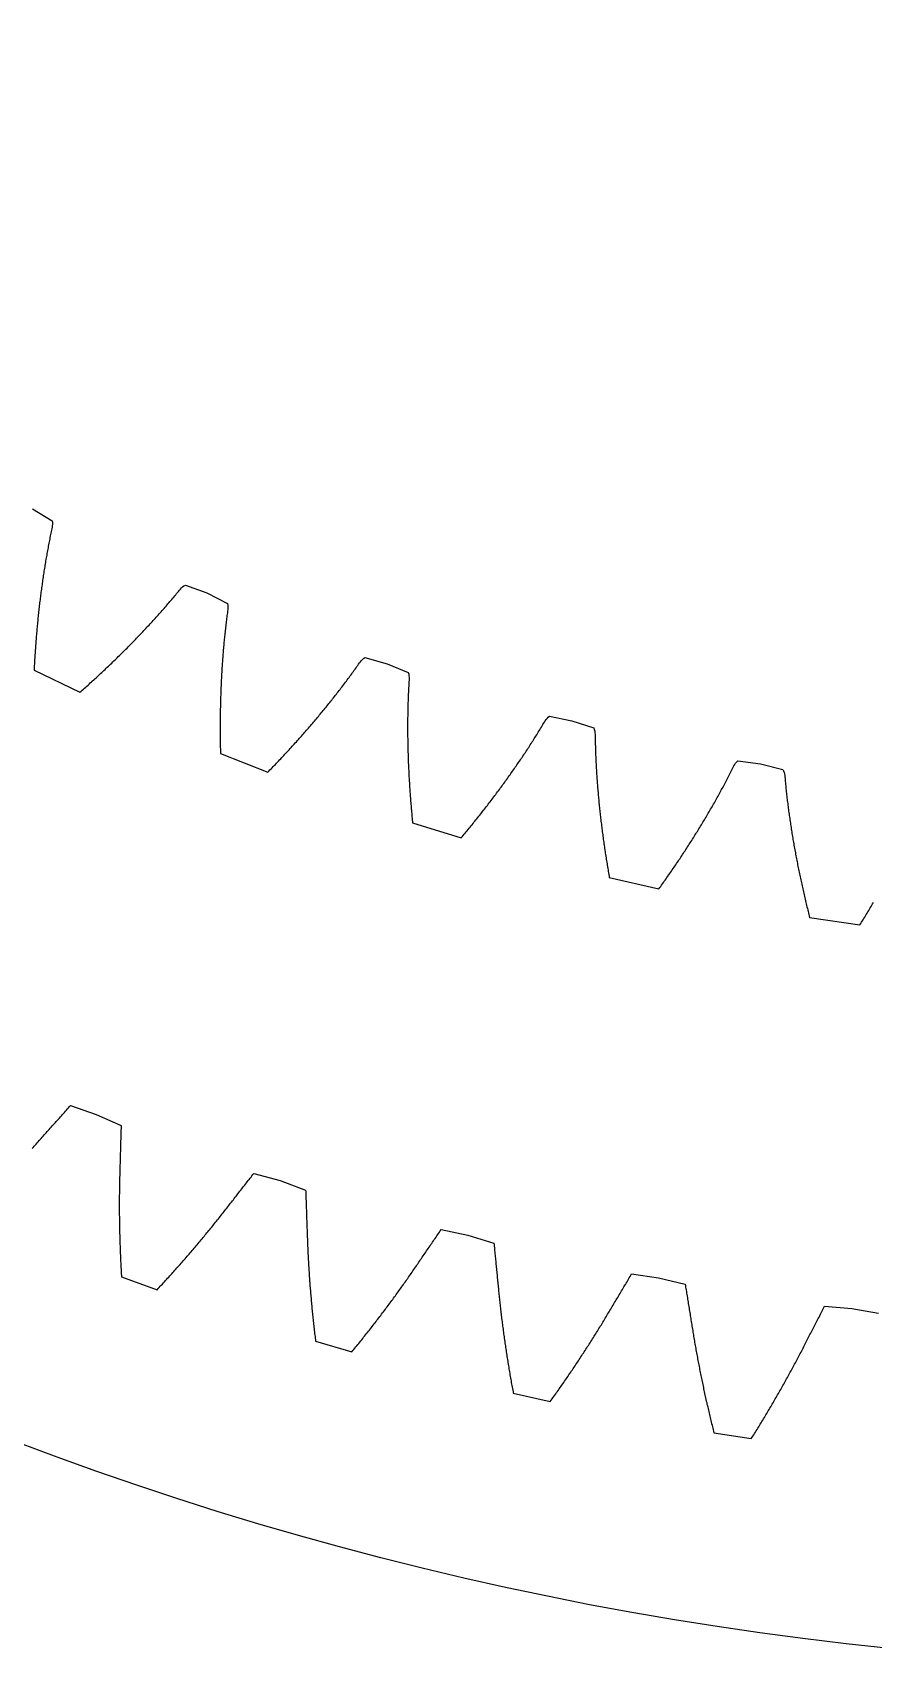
# Model space of a CAD drawing. Header units: metres. Extents: x -108 to 108, y -108 to 108.
# Drawn here: x -38.1 to -11.6, y -108.5 to -57.1 of the extents above; entities that cross this region are included whole.
import ezdxf

# ---------------------------------------------------------------- set-up
doc = ezdxf.new("R2010")
doc.units = ezdxf.units.M

msp = doc.modelspace()

# ---------------------------------------------------------------- linework, layer by layer
for points in [[(-38.082, -72.055), (-37.465, -72.429), (-37.457, -72.484), (-37.457, -72.534), (-37.461, -72.583), (-37.467, -72.63), (-37.476, -72.677), (-37.485, -72.722), (-37.495, -72.768), (-37.504, -72.814), (-37.514, -72.86), (-37.523, -72.905), (-37.533, -72.951), (-37.542, -72.997), (-37.551, -73.043), (-37.56, -73.089), (-37.569, -73.135), (-37.578, -73.181), (-37.586, -73.227), (-37.595, -73.273), (-37.604, -73.319), (-37.612, -73.366), (-37.621, -73.412), (-37.629, -73.458), (-37.637, -73.504), (-37.645, -73.551), (-37.653, -73.597), (-37.661, -73.644), (-37.669, -73.69), (-37.677, -73.737), (-37.685, -73.783), (-37.692, -73.83), (-37.7, -73.877), (-37.708, -73.923), (-37.715, -73.97), (-37.722, -74.017), (-37.729, -74.064), (-37.737, -74.11), (-37.744, -74.157), (-37.751, -74.204), (-37.758, -74.251), (-37.764, -74.298), (-37.771, -74.345), (-37.778, -74.392), (-37.784, -74.44), (-37.791, -74.487), (-37.797, -74.534), (-37.804, -74.581), (-37.81, -74.628), (-37.816, -74.676), (-37.822, -74.723), (-37.828, -74.77), (-37.834, -74.818), (-37.84, -74.865), (-37.846, -74.913), (-37.852, -74.96), (-37.858, -75.008), (-37.863, -75.055), (-37.869, -75.103), (-37.874, -75.151), (-37.879, -75.198), (-37.885, -75.246), (-37.89, -75.294), (-37.895, -75.342), (-37.9, -75.389), (-37.905, -75.437), (-37.91, -75.485), (-37.915, -75.533), (-37.92, -75.581), (-37.924, -75.629), (-37.929, -75.677), (-37.933, -75.725), (-37.938, -75.773), (-37.942, -75.821), (-37.947, -75.87), (-37.951, -75.918), (-37.955, -75.966), (-37.959, -76.014), (-37.963, -76.062), (-37.967, -76.111), (-37.971, -76.159), (-37.975, -76.207), (-37.979, -76.256), (-37.982, -76.304), (-37.986, -76.353), (-37.989, -76.401), (-37.993, -76.45), (-37.996, -76.498), (-38, -76.547), (-38.003, -76.596), (-38.006, -76.644), (-38.009, -76.693), (-38.012, -76.742), (-38.015, -76.79), (-38.018, -76.839), (-38.021, -76.888), (-38.024, -76.937), (-38.026, -76.986), (-38.029, -77.035), (-38.031, -77.084), (-38.034, -77.132), (-36.591, -77.827), (-36.554, -77.795), (-36.517, -77.762), (-36.481, -77.73), (-36.444, -77.697), (-36.408, -77.665), (-36.371, -77.632), (-36.335, -77.599), (-36.299, -77.567), (-36.263, -77.534), (-36.227, -77.501), (-36.19, -77.468), (-36.155, -77.436), (-36.119, -77.403), (-36.083, -77.37), (-36.047, -77.337), (-36.011, -77.304), (-35.976, -77.271), (-35.94, -77.238), (-35.904, -77.205), (-35.869, -77.171), (-35.834, -77.138), (-35.798, -77.105), (-35.763, -77.072), (-35.728, -77.038), (-35.693, -77.005), (-35.658, -76.972), (-35.623, -76.938), (-35.588, -76.905), (-35.553, -76.871), (-35.518, -76.838), (-35.484, -76.804), (-35.449, -76.771), (-35.415, -76.737), (-35.38, -76.703), (-35.346, -76.67), (-35.312, -76.636), (-35.277, -76.602), (-35.243, -76.568), (-35.209, -76.535), (-35.175, -76.501), (-35.141, -76.467), (-35.107, -76.433), (-35.073, -76.399), (-35.04, -76.365), (-35.006, -76.331), (-34.972, -76.297), (-34.939, -76.262), (-34.906, -76.228), (-34.872, -76.194), (-34.839, -76.16), (-34.806, -76.125), (-34.773, -76.091), (-34.74, -76.057), (-34.707, -76.022), (-34.674, -75.988), (-34.641, -75.953), (-34.608, -75.919), (-34.576, -75.884), (-34.543, -75.85), (-34.51, -75.815), (-34.478, -75.78), (-34.446, -75.746), (-34.413, -75.711), (-34.381, -75.676), (-34.349, -75.641), (-34.317, -75.606), (-34.285, -75.571), (-34.253, -75.536), (-34.222, -75.501), (-34.19, -75.466), (-34.158, -75.431), (-34.127, -75.396), (-34.095, -75.361), (-34.064, -75.326), (-34.033, -75.29), (-34.002, -75.255), (-33.971, -75.22), (-33.94, -75.184), (-33.909, -75.149), (-33.878, -75.114), (-33.847, -75.078), (-33.816, -75.043), (-33.786, -75.007), (-33.755, -74.971), (-33.725, -74.936), (-33.695, -74.9), (-33.664, -74.864), (-33.634, -74.828), (-33.604, -74.793), (-33.574, -74.757), (-33.545, -74.721), (-33.515, -74.685), (-33.485, -74.649), (-33.455, -74.613), (-33.424, -74.577), (-33.391, -74.543), (-33.356, -74.51), (-33.316, -74.478), (-33.269, -74.45), (-32.591, -74.7), (-32.591, -74.7), (-31.947, -75.026), (-31.936, -75.08), (-31.932, -75.131), (-31.932, -75.18), (-31.935, -75.227), (-31.94, -75.274), (-31.946, -75.32), (-31.952, -75.367), (-31.958, -75.413), (-31.964, -75.459), (-31.97, -75.506), (-31.976, -75.552), (-31.982, -75.598), (-31.987, -75.645), (-31.993, -75.691), (-31.998, -75.738), (-32.004, -75.784), (-32.009, -75.831), (-32.014, -75.878), (-32.019, -75.924), (-32.024, -75.971), (-32.029, -76.018), (-32.034, -76.065), (-32.039, -76.112), (-32.044, -76.158), (-32.048, -76.205), (-32.053, -76.252), (-32.057, -76.299), (-32.061, -76.346), (-32.066, -76.393), (-32.07, -76.44), (-32.074, -76.487), (-32.078, -76.534), (-32.082, -76.582), (-32.085, -76.629), (-32.089, -76.676), (-32.093, -76.723), (-32.096, -76.771), (-32.1, -76.818), (-32.103, -76.865), (-32.107, -76.913), (-32.11, -76.96), (-32.113, -77.008), (-32.116, -77.055), (-32.119, -77.103), (-32.122, -77.15), (-32.125, -77.198), (-32.127, -77.245), (-32.13, -77.293), (-32.133, -77.341), (-32.135, -77.388), (-32.137, -77.436), (-32.14, -77.484), (-32.142, -77.531), (-32.144, -77.579), (-32.146, -77.627), (-32.148, -77.675), (-32.15, -77.723), (-32.152, -77.771), (-32.154, -77.819), (-32.156, -77.867), (-32.157, -77.915), (-32.159, -77.963), (-32.16, -78.011), (-32.162, -78.059), (-32.163, -78.107), (-32.164, -78.155), (-32.165, -78.203), (-32.166, -78.252), (-32.167, -78.3), (-32.168, -78.348), (-32.169, -78.396), (-32.17, -78.445), (-32.171, -78.493), (-32.171, -78.541), (-32.172, -78.59), (-32.172, -78.638), (-32.173, -78.687), (-32.173, -78.735), (-32.173, -78.784), (-32.174, -78.832), (-32.174, -78.881), (-32.174, -78.929), (-32.174, -78.978), (-32.174, -79.027), (-32.174, -79.075), (-32.173, -79.124), (-32.173, -79.173), (-32.173, -79.221), (-32.172, -79.27), (-32.172, -79.319), (-32.171, -79.368), (-32.17, -79.417), (-32.17, -79.465), (-32.169, -79.514), (-32.168, -79.563), (-32.167, -79.612), (-32.166, -79.661), (-32.165, -79.71), (-32.163, -79.759), (-30.672, -80.344), (-30.638, -80.309), (-30.604, -80.274), (-30.57, -80.239), (-30.536, -80.204), (-30.502, -80.168), (-30.468, -80.133), (-30.435, -80.098), (-30.401, -80.062), (-30.367, -80.027), (-30.334, -79.992), (-30.3, -79.956), (-30.267, -79.921), (-30.233, -79.885), (-30.2, -79.85), (-30.167, -79.814), (-30.134, -79.779), (-30.101, -79.743), (-30.068, -79.707), (-30.035, -79.672), (-30.002, -79.636), (-29.969, -79.6), (-29.936, -79.565), (-29.904, -79.529), (-29.871, -79.493), (-29.838, -79.457), (-29.806, -79.421), (-29.774, -79.385), (-29.741, -79.349), (-29.709, -79.313), (-29.677, -79.277), (-29.645, -79.241), (-29.613, -79.205), (-29.581, -79.169), (-29.549, -79.133), (-29.517, -79.097), (-29.486, -79.061), (-29.454, -79.024), (-29.423, -78.988), (-29.391, -78.952), (-29.36, -78.915), (-29.328, -78.879), (-29.297, -78.843), (-29.266, -78.806), (-29.235, -78.77), (-29.204, -78.733), (-29.173, -78.697), (-29.142, -78.66), (-29.111, -78.624), (-29.081, -78.587), (-29.05, -78.55), (-29.02, -78.514), (-28.989, -78.477), (-28.959, -78.44), (-28.928, -78.403), (-28.898, -78.367), (-28.868, -78.33), (-28.838, -78.293), (-28.808, -78.256), (-28.778, -78.219), (-28.748, -78.182), (-28.719, -78.145), (-28.689, -78.108), (-28.659, -78.071), (-28.63, -78.034), (-28.601, -77.997), (-28.571, -77.959), (-28.542, -77.922), (-28.513, -77.885), (-28.484, -77.848), (-28.455, -77.81), (-28.426, -77.773), (-28.397, -77.736), (-28.368, -77.698), (-28.34, -77.661), (-28.311, -77.623), (-28.283, -77.586), (-28.254, -77.548), (-28.226, -77.511), (-28.198, -77.473), (-28.17, -77.435), (-28.142, -77.398), (-28.114, -77.36), (-28.086, -77.322), (-28.058, -77.284), (-28.031, -77.246), (-28.003, -77.209), (-27.976, -77.171), (-27.948, -77.133), (-27.921, -77.095), (-27.894, -77.057), (-27.867, -77.019), (-27.84, -76.981), (-27.813, -76.942), (-27.786, -76.904), (-27.758, -76.867), (-27.727, -76.83), (-27.694, -76.794), (-27.657, -76.759), (-27.612, -76.728), (-26.918, -76.926), (-26.918, -76.926), (-26.251, -77.204), (-26.236, -77.257), (-26.228, -77.307), (-26.225, -77.356), (-26.224, -77.403), (-26.225, -77.45), (-26.228, -77.497), (-26.231, -77.544), (-26.233, -77.59), (-26.236, -77.637), (-26.238, -77.684), (-26.241, -77.73), (-26.243, -77.777), (-26.245, -77.824), (-26.247, -77.871), (-26.249, -77.917), (-26.251, -77.964), (-26.253, -78.011), (-26.254, -78.058), (-26.256, -78.105), (-26.258, -78.152), (-26.259, -78.199), (-26.26, -78.246), (-26.262, -78.293), (-26.263, -78.34), (-26.264, -78.387), (-26.265, -78.434), (-26.266, -78.481), (-26.266, -78.529), (-26.267, -78.576), (-26.268, -78.623), (-26.268, -78.67), (-26.269, -78.718), (-26.269, -78.765), (-26.269, -78.812), (-26.269, -78.86), (-26.27, -78.907), (-26.27, -78.955), (-26.269, -79.002), (-26.269, -79.049), (-26.269, -79.097), (-26.269, -79.144), (-26.268, -79.192), (-26.268, -79.24), (-26.267, -79.287), (-26.267, -79.335), (-26.266, -79.382), (-26.265, -79.43), (-26.264, -79.478), (-26.263, -79.526), (-26.262, -79.573), (-26.261, -79.621), (-26.26, -79.669), (-26.258, -79.717), (-26.257, -79.765), (-26.255, -79.812), (-26.254, -79.86), (-26.252, -79.908), (-26.25, -79.956), (-26.249, -80.004), (-26.247, -80.052), (-26.245, -80.1), (-26.243, -80.148), (-26.241, -80.196), (-26.238, -80.244), (-26.236, -80.292), (-26.234, -80.34), (-26.231, -80.389), (-26.229, -80.437), (-26.226, -80.485), (-26.224, -80.533), (-26.221, -80.581), (-26.218, -80.629), (-26.215, -80.678), (-26.212, -80.726), (-26.209, -80.774), (-26.206, -80.823), (-26.203, -80.871), (-26.199, -80.919), (-26.196, -80.968), (-26.193, -81.016), (-26.189, -81.065), (-26.185, -81.113), (-26.182, -81.162), (-26.178, -81.21), (-26.174, -81.259), (-26.17, -81.307), (-26.166, -81.356), (-26.162, -81.404), (-26.158, -81.453), (-26.154, -81.501), (-26.15, -81.55), (-26.146, -81.599), (-26.141, -81.647), (-26.137, -81.696), (-26.132, -81.745), (-26.127, -81.793), (-26.123, -81.842), (-26.118, -81.891), (-26.113, -81.94), (-24.583, -82.412), (-24.551, -82.374), (-24.52, -82.337), (-24.488, -82.299), (-24.457, -82.261), (-24.426, -82.224), (-24.395, -82.186), (-24.364, -82.148), (-24.333, -82.11), (-24.302, -82.073), (-24.271, -82.035), (-24.24, -81.997), (-24.21, -81.959), (-24.179, -81.921), (-24.148, -81.883), (-24.118, -81.845), (-24.087, -81.808), (-24.057, -81.77), (-24.027, -81.732), (-23.997, -81.694), (-23.967, -81.655), (-23.937, -81.617), (-23.907, -81.579), (-23.877, -81.541), (-23.847, -81.503), (-23.817, -81.465), (-23.788, -81.427), (-23.758, -81.388), (-23.728, -81.35), (-23.699, -81.312), (-23.67, -81.273), (-23.64, -81.235), (-23.611, -81.197), (-23.582, -81.158), (-23.553, -81.12), (-23.524, -81.081), (-23.495, -81.043), (-23.466, -81.004), (-23.438, -80.966), (-23.409, -80.927), (-23.38, -80.889), (-23.352, -80.85), (-23.323, -80.812), (-23.295, -80.773), (-23.267, -80.734), (-23.239, -80.696), (-23.21, -80.657), (-23.182, -80.618), (-23.154, -80.579), (-23.127, -80.54), (-23.099, -80.502), (-23.071, -80.463), (-23.043, -80.424), (-23.016, -80.385), (-22.988, -80.346), (-22.961, -80.307), (-22.934, -80.268), (-22.907, -80.229), (-22.879, -80.19), (-22.852, -80.151), (-22.825, -80.112), (-22.799, -80.073), (-22.772, -80.033), (-22.745, -79.994), (-22.718, -79.955), (-22.692, -79.916), (-22.665, -79.877), (-22.639, -79.837), (-22.613, -79.798), (-22.587, -79.759), (-22.56, -79.719), (-22.534, -79.68), (-22.509, -79.64), (-22.483, -79.601), (-22.457, -79.561), (-22.431, -79.522), (-22.406, -79.482), (-22.38, -79.443), (-22.355, -79.403), (-22.33, -79.364), (-22.304, -79.324), (-22.279, -79.284), (-22.254, -79.244), (-22.229, -79.205), (-22.204, -79.165), (-22.18, -79.125), (-22.155, -79.085), (-22.131, -79.045), (-22.106, -79.006), (-22.082, -78.966), (-22.057, -78.926), (-22.033, -78.886), (-22.009, -78.846), (-21.985, -78.806), (-21.961, -78.766), (-21.936, -78.726), (-21.908, -78.687), (-21.878, -78.649), (-21.843, -78.612), (-21.801, -78.577), (-21.094, -78.723), (-21.094, -78.723), (-20.408, -78.95), (-20.389, -79.001), (-20.378, -79.051), (-20.37, -79.099), (-20.366, -79.147), (-20.364, -79.194), (-20.363, -79.24), (-20.362, -79.287), (-20.361, -79.334), (-20.361, -79.38), (-20.36, -79.427), (-20.358, -79.474), (-20.357, -79.521), (-20.356, -79.567), (-20.354, -79.614), (-20.353, -79.661), (-20.351, -79.708), (-20.35, -79.755), (-20.348, -79.802), (-20.346, -79.849), (-20.344, -79.896), (-20.342, -79.943), (-20.34, -79.99), (-20.337, -80.037), (-20.335, -80.084), (-20.332, -80.131), (-20.33, -80.178), (-20.327, -80.225), (-20.325, -80.272), (-20.322, -80.319), (-20.319, -80.366), (-20.316, -80.413), (-20.313, -80.461), (-20.309, -80.508), (-20.306, -80.555), (-20.303, -80.602), (-20.299, -80.65), (-20.296, -80.697), (-20.292, -80.744), (-20.289, -80.791), (-20.285, -80.839), (-20.281, -80.886), (-20.277, -80.934), (-20.273, -80.981), (-20.269, -81.028), (-20.264, -81.076), (-20.26, -81.123), (-20.256, -81.171), (-20.251, -81.218), (-20.247, -81.266), (-20.242, -81.313), (-20.237, -81.361), (-20.232, -81.408), (-20.228, -81.456), (-20.223, -81.504), (-20.218, -81.551), (-20.212, -81.599), (-20.207, -81.647), (-20.202, -81.694), (-20.197, -81.742), (-20.191, -81.79), (-20.185, -81.837), (-20.18, -81.885), (-20.174, -81.933), (-20.168, -81.981), (-20.162, -82.028), (-20.157, -82.076), (-20.151, -82.124), (-20.144, -82.172), (-20.138, -82.22), (-20.132, -82.268), (-20.126, -82.315), (-20.119, -82.363), (-20.113, -82.411), (-20.106, -82.459), (-20.099, -82.507), (-20.093, -82.555), (-20.086, -82.603), (-20.079, -82.651), (-20.072, -82.699), (-20.065, -82.747), (-20.058, -82.795), (-20.051, -82.843), (-20.043, -82.891), (-20.036, -82.939), (-20.029, -82.987), (-20.021, -83.035), (-20.014, -83.084), (-20.006, -83.132), (-19.998, -83.18), (-19.99, -83.228), (-19.982, -83.276), (-19.975, -83.324), (-19.967, -83.372), (-19.958, -83.421), (-19.95, -83.469), (-19.942, -83.517), (-19.934, -83.565), (-19.925, -83.614), (-19.917, -83.662), (-18.355, -84.018), (-18.327, -83.979), (-18.298, -83.939), (-18.27, -83.899), (-18.241, -83.859), (-18.213, -83.819), (-18.185, -83.779), (-18.157, -83.739), (-18.129, -83.699), (-18.101, -83.659), (-18.073, -83.619), (-18.045, -83.579), (-18.017, -83.539), (-17.989, -83.499), (-17.962, -83.459), (-17.934, -83.419), (-17.907, -83.379), (-17.879, -83.339), (-17.852, -83.299), (-17.825, -83.258), (-17.797, -83.218), (-17.77, -83.178), (-17.743, -83.138), (-17.716, -83.097), (-17.69, -83.057), (-17.663, -83.017), (-17.636, -82.977), (-17.609, -82.936), (-17.583, -82.896), (-17.556, -82.855), (-17.53, -82.815), (-17.504, -82.775), (-17.477, -82.734), (-17.451, -82.694), (-17.425, -82.653), (-17.399, -82.613), (-17.373, -82.572), (-17.347, -82.532), (-17.321, -82.491), (-17.296, -82.45), (-17.27, -82.41), (-17.245, -82.369), (-17.219, -82.329), (-17.194, -82.288), (-17.168, -82.247), (-17.143, -82.207), (-17.118, -82.166), (-17.093, -82.125), (-17.068, -82.084), (-17.043, -82.043), (-17.018, -82.003), (-16.994, -81.962), (-16.969, -81.921), (-16.944, -81.88), (-16.92, -81.839), (-16.895, -81.798), (-16.871, -81.757), (-16.847, -81.716), (-16.823, -81.675), (-16.799, -81.634), (-16.775, -81.593), (-16.751, -81.552), (-16.727, -81.511), (-16.703, -81.47), (-16.68, -81.429), (-16.656, -81.388), (-16.633, -81.347), (-16.609, -81.306), (-16.586, -81.265), (-16.563, -81.223), (-16.54, -81.182), (-16.517, -81.141), (-16.494, -81.1), (-16.471, -81.058), (-16.448, -81.017), (-16.426, -80.976), (-16.403, -80.934), (-16.381, -80.893), (-16.359, -80.852), (-16.336, -80.81), (-16.314, -80.769), (-16.292, -80.727), (-16.27, -80.686), (-16.248, -80.644), (-16.226, -80.603), (-16.205, -80.561), (-16.183, -80.52), (-16.162, -80.478), (-16.14, -80.437), (-16.119, -80.395), (-16.098, -80.353), (-16.077, -80.312), (-16.056, -80.27), (-16.035, -80.228), (-16.014, -80.187), (-15.991, -80.145), (-15.967, -80.104), (-15.939, -80.064), (-15.908, -80.024), (-15.868, -79.986), (-15.152, -80.079), (-15.152, -80.079), (-14.451, -80.254), (-14.428, -80.304), (-14.413, -80.353), (-14.402, -80.4), (-14.394, -80.447), (-14.389, -80.494), (-14.384, -80.541), (-14.38, -80.587), (-14.376, -80.633), (-14.372, -80.68), (-14.367, -80.727), (-14.362, -80.773), (-14.358, -80.82), (-14.353, -80.866), (-14.348, -80.913), (-14.343, -80.959), (-14.338, -81.006), (-14.333, -81.053), (-14.327, -81.099), (-14.322, -81.146), (-14.316, -81.192), (-14.311, -81.239), (-14.305, -81.286), (-14.299, -81.333), (-14.293, -81.379), (-14.287, -81.426), (-14.281, -81.473), (-14.275, -81.52), (-14.269, -81.566), (-14.263, -81.613), (-14.256, -81.66), (-14.25, -81.707), (-14.243, -81.754), (-14.236, -81.8), (-14.23, -81.847), (-14.223, -81.894), (-14.216, -81.941), (-14.209, -81.988), (-14.201, -82.035), (-14.194, -82.082), (-14.187, -82.129), (-14.179, -82.176), (-14.172, -82.223), (-14.164, -82.27), (-14.157, -82.317), (-14.149, -82.364), (-14.141, -82.411), (-14.133, -82.458), (-14.125, -82.505), (-14.117, -82.552), (-14.109, -82.599), (-14.101, -82.646), (-14.092, -82.693), (-14.084, -82.74), (-14.075, -82.787), (-14.067, -82.834), (-14.058, -82.881), (-14.049, -82.928), (-14.04, -82.975), (-14.031, -83.023), (-14.022, -83.07), (-14.013, -83.117), (-14.004, -83.164), (-13.995, -83.211), (-13.986, -83.259), (-13.976, -83.306), (-13.967, -83.353), (-13.957, -83.4), (-13.947, -83.447), (-13.938, -83.495), (-13.928, -83.542), (-13.918, -83.589), (-13.908, -83.637), (-13.898, -83.684), (-13.888, -83.731), (-13.877, -83.778), (-13.867, -83.826), (-13.857, -83.873), (-13.846, -83.92), (-13.836, -83.968), (-13.825, -84.015), (-13.815, -84.062), (-13.804, -84.11), (-13.793, -84.157), (-13.782, -84.205), (-13.771, -84.252), (-13.76, -84.299), (-13.749, -84.347), (-13.738, -84.394), (-13.726, -84.442), (-13.715, -84.489), (-13.703, -84.537), (-13.692, -84.584), (-13.68, -84.631), (-13.669, -84.679), (-13.657, -84.726), (-13.645, -84.774), (-13.633, -84.821), (-13.621, -84.869), (-13.609, -84.916), (-12.025, -85.155), (-12, -85.113), (-11.974, -85.071), (-11.949, -85.03), (-11.923, -84.988), (-11.898, -84.946), (-11.873, -84.904), (-11.848, -84.862), (-11.823, -84.82), (-11.798, -84.778), (-11.773, -84.736), (-11.748, -84.694), (-11.724, -84.652), (-11.699, -84.61), (-11.675, -84.568), (-11.65, -84.526), (-11.626, -84.484), (-11.601, -84.442)], [(-38.093, -92.195), (-38.061, -92.16), (-38.029, -92.124), (-37.997, -92.089), (-37.966, -92.053), (-37.934, -92.018), (-37.902, -91.982), (-37.871, -91.946), (-37.839, -91.911), (-37.807, -91.875), (-37.776, -91.839), (-37.744, -91.804), (-37.712, -91.768), (-37.681, -91.732), (-37.649, -91.697), (-37.618, -91.661), (-37.586, -91.626), (-37.554, -91.59), (-37.523, -91.554), (-37.491, -91.519), (-37.459, -91.483), (-37.428, -91.447), (-37.396, -91.412), (-37.364, -91.376), (-37.333, -91.34), (-37.301, -91.305), (-37.269, -91.269), (-37.238, -91.233), (-37.206, -91.198), (-37.174, -91.162), (-37.143, -91.126), (-37.111, -91.09), (-37.079, -91.055), (-37.047, -91.019), (-37.016, -90.983), (-36.984, -90.948), (-36.952, -90.912), (-36.921, -90.876), (-36.889, -90.841), (-36.076, -91.118), (-36.076, -91.118), (-35.294, -91.472), (-35.295, -91.52), (-35.296, -91.568), (-35.298, -91.615), (-35.299, -91.663), (-35.3, -91.711), (-35.302, -91.759), (-35.303, -91.806), (-35.304, -91.854), (-35.306, -91.902), (-35.307, -91.949), (-35.308, -91.997), (-35.31, -92.045), (-35.311, -92.092), (-35.312, -92.14), (-35.314, -92.188), (-35.315, -92.235), (-35.316, -92.283), (-35.318, -92.331), (-35.319, -92.378), (-35.32, -92.426), (-35.322, -92.474), (-35.323, -92.521), (-35.324, -92.569), (-35.326, -92.617), (-35.327, -92.664), (-35.328, -92.712), (-35.33, -92.76), (-35.331, -92.807), (-35.332, -92.855), (-35.334, -92.903), (-35.335, -92.95), (-35.336, -92.998), (-35.338, -93.046), (-35.339, -93.093), (-35.34, -93.141), (-35.341, -93.189), (-35.342, -93.236), (-35.343, -93.284), (-35.344, -93.332), (-35.345, -93.38), (-35.346, -93.427), (-35.347, -93.475), (-35.347, -93.523), (-35.348, -93.571), (-35.348, -93.619), (-35.349, -93.667), (-35.349, -93.715), (-35.349, -93.763), (-35.35, -93.811), (-35.35, -93.859), (-35.35, -93.907), (-35.35, -93.955), (-35.35, -94.003), (-35.35, -94.051), (-35.35, -94.099), (-35.35, -94.147), (-35.349, -94.196), (-35.349, -94.244), (-35.349, -94.292), (-35.348, -94.34), (-35.348, -94.388), (-35.347, -94.437), (-35.346, -94.485), (-35.346, -94.533), (-35.345, -94.582), (-35.344, -94.63), (-35.343, -94.678), (-35.342, -94.727), (-35.341, -94.775), (-35.34, -94.824), (-35.339, -94.872), (-35.338, -94.921), (-35.336, -94.969), (-35.335, -95.018), (-35.333, -95.066), (-35.332, -95.115), (-35.33, -95.163), (-35.329, -95.212), (-35.327, -95.26), (-35.325, -95.309), (-35.324, -95.358), (-35.322, -95.406), (-35.32, -95.455), (-35.318, -95.504), (-35.316, -95.553), (-35.314, -95.601), (-35.312, -95.65), (-35.309, -95.699), (-35.307, -95.748), (-35.305, -95.796), (-35.302, -95.845), (-35.3, -95.894), (-35.297, -95.943), (-35.295, -95.992), (-35.292, -96.041), (-35.289, -96.09), (-35.287, -96.139), (-35.284, -96.188), (-35.281, -96.237), (-34.159, -96.641), (-34.126, -96.605), (-34.092, -96.569), (-34.059, -96.533), (-34.026, -96.497), (-33.992, -96.461), (-33.959, -96.425), (-33.926, -96.389), (-33.893, -96.353), (-33.86, -96.317), (-33.827, -96.28), (-33.794, -96.244), (-33.762, -96.208), (-33.729, -96.172), (-33.696, -96.136), (-33.663, -96.099), (-33.631, -96.063), (-33.598, -96.027), (-33.566, -95.991), (-33.534, -95.954), (-33.501, -95.918), (-33.469, -95.881), (-33.437, -95.845), (-33.405, -95.809), (-33.372, -95.772), (-33.34, -95.736), (-33.308, -95.699), (-33.277, -95.663), (-33.245, -95.626), (-33.213, -95.589), (-33.181, -95.553), (-33.15, -95.516), (-33.118, -95.479), (-33.086, -95.443), (-33.055, -95.406), (-33.024, -95.369), (-32.992, -95.333), (-32.961, -95.296), (-32.93, -95.259), (-32.898, -95.222), (-32.867, -95.185), (-32.836, -95.148), (-32.805, -95.111), (-32.774, -95.074), (-32.744, -95.038), (-32.713, -95.001), (-32.682, -94.964), (-32.651, -94.926), (-32.621, -94.889), (-32.59, -94.852), (-32.56, -94.815), (-32.529, -94.778), (-32.499, -94.741), (-32.469, -94.704), (-32.439, -94.666), (-32.408, -94.629), (-32.378, -94.592), (-32.348, -94.555), (-32.318, -94.517), (-32.289, -94.48), (-32.259, -94.443), (-32.229, -94.405), (-32.199, -94.368), (-32.17, -94.33), (-32.14, -94.293), (-32.111, -94.255), (-32.081, -94.218), (-32.052, -94.18), (-32.023, -94.143), (-31.993, -94.105), (-31.964, -94.068), (-31.935, -94.03), (-31.905, -93.993), (-31.876, -93.955), (-31.847, -93.917), (-31.817, -93.88), (-31.788, -93.842), (-31.758, -93.805), (-31.729, -93.767), (-31.7, -93.73), (-31.67, -93.692), (-31.641, -93.654), (-31.612, -93.617), (-31.582, -93.579), (-31.553, -93.542), (-31.524, -93.504), (-31.494, -93.467), (-31.465, -93.429), (-31.435, -93.391), (-31.406, -93.354), (-31.377, -93.316), (-31.347, -93.279), (-31.318, -93.241), (-31.289, -93.203), (-31.259, -93.166), (-31.23, -93.128), (-31.2, -93.091), (-31.171, -93.053), (-31.142, -93.015), (-31.112, -92.978), (-30.284, -93.204), (-30.284, -93.204), (-29.481, -93.508), (-29.479, -93.556), (-29.477, -93.603), (-29.476, -93.651), (-29.474, -93.699), (-29.472, -93.746), (-29.471, -93.794), (-29.469, -93.842), (-29.467, -93.889), (-29.466, -93.937), (-29.464, -93.985), (-29.462, -94.032), (-29.461, -94.08), (-29.459, -94.128), (-29.457, -94.176), (-29.456, -94.223), (-29.454, -94.271), (-29.452, -94.319), (-29.451, -94.366), (-29.449, -94.414), (-29.447, -94.461), (-29.446, -94.509), (-29.444, -94.557), (-29.442, -94.604), (-29.441, -94.652), (-29.439, -94.7), (-29.437, -94.747), (-29.436, -94.795), (-29.434, -94.843), (-29.432, -94.89), (-29.431, -94.938), (-29.429, -94.986), (-29.427, -95.033), (-29.426, -95.081), (-29.424, -95.128), (-29.422, -95.176), (-29.42, -95.224), (-29.418, -95.271), (-29.416, -95.319), (-29.414, -95.367), (-29.412, -95.415), (-29.41, -95.462), (-29.407, -95.51), (-29.405, -95.558), (-29.403, -95.606), (-29.4, -95.654), (-29.398, -95.702), (-29.395, -95.749), (-29.392, -95.797), (-29.39, -95.845), (-29.387, -95.893), (-29.384, -95.941), (-29.381, -95.989), (-29.378, -96.037), (-29.375, -96.085), (-29.372, -96.133), (-29.368, -96.181), (-29.365, -96.229), (-29.362, -96.277), (-29.358, -96.325), (-29.355, -96.374), (-29.351, -96.422), (-29.348, -96.47), (-29.344, -96.518), (-29.34, -96.566), (-29.336, -96.614), (-29.332, -96.663), (-29.328, -96.711), (-29.324, -96.759), (-29.32, -96.807), (-29.316, -96.856), (-29.312, -96.904), (-29.308, -96.952), (-29.303, -97), (-29.299, -97.049), (-29.295, -97.097), (-29.29, -97.145), (-29.285, -97.194), (-29.281, -97.242), (-29.276, -97.291), (-29.271, -97.339), (-29.266, -97.388), (-29.262, -97.436), (-29.257, -97.484), (-29.252, -97.533), (-29.246, -97.581), (-29.241, -97.63), (-29.236, -97.679), (-29.231, -97.727), (-29.225, -97.776), (-29.22, -97.824), (-29.215, -97.873), (-29.209, -97.921), (-29.203, -97.97), (-29.198, -98.019), (-29.192, -98.067), (-29.186, -98.116), (-29.18, -98.165), (-29.175, -98.213), (-29.169, -98.262), (-28.024, -98.595), (-27.992, -98.557), (-27.961, -98.519), (-27.93, -98.481), (-27.899, -98.443), (-27.869, -98.405), (-27.838, -98.367), (-27.807, -98.329), (-27.776, -98.291), (-27.746, -98.253), (-27.715, -98.214), (-27.684, -98.176), (-27.654, -98.138), (-27.624, -98.1), (-27.593, -98.062), (-27.563, -98.024), (-27.533, -97.985), (-27.503, -97.947), (-27.472, -97.909), (-27.442, -97.87), (-27.412, -97.832), (-27.382, -97.794), (-27.353, -97.755), (-27.323, -97.717), (-27.293, -97.679), (-27.263, -97.64), (-27.234, -97.602), (-27.204, -97.563), (-27.175, -97.525), (-27.145, -97.486), (-27.116, -97.448), (-27.087, -97.409), (-27.057, -97.371), (-27.028, -97.332), (-26.999, -97.293), (-26.97, -97.255), (-26.941, -97.216), (-26.912, -97.177), (-26.883, -97.139), (-26.855, -97.1), (-26.826, -97.061), (-26.797, -97.022), (-26.769, -96.984), (-26.74, -96.945), (-26.712, -96.906), (-26.683, -96.867), (-26.655, -96.828), (-26.627, -96.789), (-26.598, -96.75), (-26.57, -96.711), (-26.542, -96.673), (-26.514, -96.634), (-26.486, -96.595), (-26.458, -96.556), (-26.43, -96.517), (-26.403, -96.477), (-26.375, -96.438), (-26.347, -96.399), (-26.32, -96.36), (-26.292, -96.321), (-26.265, -96.282), (-26.238, -96.243), (-26.21, -96.203), (-26.183, -96.164), (-26.156, -96.125), (-26.129, -96.086), (-26.102, -96.046), (-26.075, -96.007), (-26.048, -95.968), (-26.021, -95.928), (-25.994, -95.889), (-25.967, -95.85), (-25.94, -95.81), (-25.913, -95.771), (-25.887, -95.732), (-25.86, -95.692), (-25.833, -95.653), (-25.806, -95.614), (-25.779, -95.574), (-25.752, -95.535), (-25.725, -95.496), (-25.698, -95.456), (-25.671, -95.417), (-25.644, -95.378), (-25.617, -95.338), (-25.59, -95.299), (-25.563, -95.26), (-25.536, -95.22), (-25.509, -95.181), (-25.482, -95.142), (-25.455, -95.102), (-25.429, -95.063), (-25.402, -95.023), (-25.375, -94.984), (-25.348, -94.945), (-25.321, -94.905), (-25.294, -94.866), (-25.267, -94.827), (-25.24, -94.787), (-25.213, -94.748), (-24.372, -94.921), (-24.372, -94.921), (-23.551, -95.174), (-23.546, -95.222), (-23.542, -95.269), (-23.537, -95.317), (-23.532, -95.364), (-23.528, -95.412), (-23.523, -95.459), (-23.518, -95.507), (-23.514, -95.554), (-23.509, -95.602), (-23.504, -95.649), (-23.5, -95.697), (-23.495, -95.744), (-23.49, -95.792), (-23.486, -95.839), (-23.481, -95.887), (-23.476, -95.934), (-23.472, -95.982), (-23.467, -96.029), (-23.462, -96.077), (-23.458, -96.124), (-23.453, -96.172), (-23.449, -96.219), (-23.444, -96.266), (-23.439, -96.314), (-23.435, -96.361), (-23.43, -96.409), (-23.425, -96.456), (-23.421, -96.504), (-23.416, -96.551), (-23.411, -96.599), (-23.407, -96.646), (-23.402, -96.693), (-23.397, -96.741), (-23.393, -96.788), (-23.388, -96.836), (-23.383, -96.883), (-23.378, -96.931), (-23.373, -96.978), (-23.368, -97.026), (-23.363, -97.073), (-23.358, -97.121), (-23.352, -97.168), (-23.347, -97.216), (-23.342, -97.263), (-23.336, -97.311), (-23.33, -97.359), (-23.325, -97.406), (-23.319, -97.454), (-23.313, -97.502), (-23.308, -97.549), (-23.302, -97.597), (-23.296, -97.645), (-23.29, -97.692), (-23.284, -97.74), (-23.277, -97.788), (-23.271, -97.835), (-23.265, -97.883), (-23.258, -97.931), (-23.252, -97.979), (-23.245, -98.027), (-23.239, -98.074), (-23.232, -98.122), (-23.226, -98.17), (-23.219, -98.218), (-23.212, -98.266), (-23.205, -98.314), (-23.198, -98.361), (-23.191, -98.409), (-23.184, -98.457), (-23.177, -98.505), (-23.17, -98.553), (-23.162, -98.601), (-23.155, -98.649), (-23.147, -98.697), (-23.14, -98.745), (-23.132, -98.793), (-23.125, -98.841), (-23.117, -98.889), (-23.109, -98.937), (-23.102, -98.985), (-23.094, -99.033), (-23.086, -99.081), (-23.078, -99.129), (-23.07, -99.177), (-23.062, -99.225), (-23.053, -99.273), (-23.045, -99.322), (-23.037, -99.37), (-23.028, -99.418), (-23.02, -99.466), (-23.011, -99.514), (-23.003, -99.562), (-22.994, -99.61), (-22.986, -99.659), (-22.977, -99.707), (-22.968, -99.755), (-22.959, -99.803), (-22.95, -99.851), (-22.941, -99.9), (-21.778, -100.16), (-21.749, -100.12), (-21.72, -100.08), (-21.692, -100.04), (-21.663, -100), (-21.635, -99.961), (-21.606, -99.921), (-21.578, -99.881), (-21.55, -99.841), (-21.522, -99.801), (-21.493, -99.761), (-21.465, -99.721), (-21.437, -99.681), (-21.409, -99.641), (-21.381, -99.601), (-21.354, -99.561), (-21.326, -99.521), (-21.298, -99.481), (-21.27, -99.441), (-21.243, -99.4), (-21.215, -99.36), (-21.188, -99.32), (-21.161, -99.28), (-21.133, -99.24), (-21.106, -99.2), (-21.079, -99.159), (-21.052, -99.119), (-21.024, -99.079), (-20.997, -99.039), (-20.971, -98.998), (-20.944, -98.958), (-20.917, -98.918), (-20.89, -98.877), (-20.863, -98.837), (-20.837, -98.797), (-20.81, -98.756), (-20.784, -98.716), (-20.757, -98.675), (-20.731, -98.635), (-20.705, -98.595), (-20.678, -98.554), (-20.652, -98.514), (-20.626, -98.473), (-20.6, -98.433), (-20.574, -98.392), (-20.548, -98.351), (-20.522, -98.311), (-20.497, -98.27), (-20.471, -98.23), (-20.445, -98.189), (-20.42, -98.148), (-20.394, -98.108), (-20.369, -98.067), (-20.343, -98.026), (-20.318, -97.986), (-20.293, -97.945), (-20.268, -97.904), (-20.242, -97.863), (-20.217, -97.823), (-20.192, -97.782), (-20.168, -97.741), (-20.143, -97.7), (-20.118, -97.659), (-20.093, -97.618), (-20.069, -97.578), (-20.044, -97.537), (-20.02, -97.496), (-19.995, -97.455), (-19.971, -97.414), (-19.946, -97.373), (-19.922, -97.332), (-19.898, -97.291), (-19.873, -97.25), (-19.849, -97.209), (-19.824, -97.168), (-19.8, -97.127), (-19.776, -97.086), (-19.751, -97.045), (-19.727, -97.005), (-19.702, -96.964), (-19.678, -96.923), (-19.654, -96.882), (-19.629, -96.841), (-19.605, -96.8), (-19.58, -96.759), (-19.556, -96.718), (-19.531, -96.677), (-19.507, -96.636), (-19.483, -96.595), (-19.458, -96.554), (-19.434, -96.513), (-19.409, -96.472), (-19.385, -96.431), (-19.36, -96.39), (-19.336, -96.349), (-19.312, -96.308), (-19.287, -96.267), (-19.263, -96.226), (-19.238, -96.185), (-19.214, -96.144), (-18.363, -96.264), (-18.363, -96.264), (-17.528, -96.465), (-17.521, -96.513), (-17.513, -96.56), (-17.506, -96.607), (-17.498, -96.654), (-17.49, -96.701), (-17.483, -96.748), (-17.475, -96.795), (-17.467, -96.842), (-17.46, -96.889), (-17.452, -96.937), (-17.444, -96.984), (-17.437, -97.031), (-17.429, -97.078), (-17.422, -97.125), (-17.414, -97.172), (-17.406, -97.219), (-17.399, -97.266), (-17.391, -97.313), (-17.383, -97.36), (-17.376, -97.407), (-17.368, -97.454), (-17.361, -97.501), (-17.353, -97.549), (-17.345, -97.596), (-17.338, -97.643), (-17.33, -97.69), (-17.323, -97.737), (-17.315, -97.784), (-17.307, -97.831), (-17.3, -97.878), (-17.292, -97.925), (-17.284, -97.972), (-17.277, -98.019), (-17.269, -98.066), (-17.261, -98.113), (-17.253, -98.16), (-17.246, -98.207), (-17.238, -98.254), (-17.23, -98.301), (-17.221, -98.349), (-17.213, -98.396), (-17.205, -98.443), (-17.197, -98.49), (-17.188, -98.537), (-17.18, -98.584), (-17.171, -98.631), (-17.163, -98.679), (-17.154, -98.726), (-17.145, -98.773), (-17.136, -98.82), (-17.127, -98.867), (-17.119, -98.915), (-17.11, -98.962), (-17.1, -99.009), (-17.091, -99.056), (-17.082, -99.104), (-17.073, -99.151), (-17.063, -99.198), (-17.054, -99.245), (-17.044, -99.293), (-17.035, -99.34), (-17.025, -99.387), (-17.016, -99.435), (-17.006, -99.482), (-16.996, -99.529), (-16.986, -99.577), (-16.976, -99.624), (-16.966, -99.671), (-16.956, -99.719), (-16.946, -99.766), (-16.936, -99.813), (-16.925, -99.861), (-16.915, -99.908), (-16.905, -99.956), (-16.894, -100.003), (-16.883, -100.05), (-16.873, -100.098), (-16.862, -100.145), (-16.851, -100.193), (-16.841, -100.24), (-16.83, -100.288), (-16.819, -100.335), (-16.808, -100.383), (-16.797, -100.43), (-16.786, -100.478), (-16.774, -100.525), (-16.763, -100.573), (-16.752, -100.62), (-16.74, -100.668), (-16.729, -100.715), (-16.717, -100.763), (-16.706, -100.81), (-16.694, -100.858), (-16.683, -100.905), (-16.671, -100.953), (-16.659, -101), (-16.647, -101.048), (-16.635, -101.096), (-16.623, -101.143), (-15.445, -101.33), (-15.419, -101.288), (-15.393, -101.247), (-15.367, -101.205), (-15.341, -101.163), (-15.315, -101.122), (-15.29, -101.08), (-15.264, -101.039), (-15.238, -100.997), (-15.212, -100.955), (-15.187, -100.914), (-15.161, -100.872), (-15.136, -100.83), (-15.111, -100.789), (-15.085, -100.747), (-15.06, -100.705), (-15.035, -100.663), (-15.01, -100.622), (-14.985, -100.58), (-14.96, -100.538), (-14.935, -100.496), (-14.91, -100.455), (-14.885, -100.413), (-14.86, -100.371), (-14.835, -100.329), (-14.811, -100.287), (-14.786, -100.245), (-14.762, -100.203), (-14.737, -100.162), (-14.713, -100.12), (-14.689, -100.078), (-14.664, -100.036), (-14.64, -99.994), (-14.616, -99.952), (-14.592, -99.91), (-14.568, -99.868), (-14.544, -99.826), (-14.52, -99.784), (-14.497, -99.742), (-14.473, -99.7), (-14.449, -99.658), (-14.426, -99.616), (-14.402, -99.574), (-14.379, -99.532), (-14.355, -99.49), (-14.332, -99.448), (-14.309, -99.405), (-14.286, -99.363), (-14.263, -99.321), (-14.239, -99.279), (-14.217, -99.237), (-14.194, -99.195), (-14.171, -99.152), (-14.148, -99.11), (-14.125, -99.068), (-14.103, -99.026), (-14.08, -98.984), (-14.058, -98.941), (-14.035, -98.899), (-14.013, -98.857), (-13.991, -98.814), (-13.968, -98.772), (-13.946, -98.73), (-13.924, -98.688), (-13.902, -98.645), (-13.88, -98.603), (-13.858, -98.56), (-13.837, -98.518), (-13.815, -98.476), (-13.793, -98.433), (-13.771, -98.391), (-13.749, -98.349), (-13.728, -98.306), (-13.706, -98.264), (-13.684, -98.221), (-13.662, -98.179), (-13.64, -98.137), (-13.619, -98.094), (-13.597, -98.052), (-13.575, -98.009), (-13.553, -97.967), (-13.532, -97.925), (-13.51, -97.882), (-13.488, -97.84), (-13.466, -97.797), (-13.444, -97.755), (-13.423, -97.712), (-13.401, -97.67), (-13.379, -97.628), (-13.357, -97.585), (-13.335, -97.543), (-13.313, -97.5), (-13.292, -97.458), (-13.27, -97.415), (-13.248, -97.373), (-13.226, -97.33), (-13.204, -97.288), (-13.183, -97.246), (-13.161, -97.203), (-13.139, -97.161), (-12.283, -97.227), (-12.283, -97.227), (-11.437, -97.376)]]:
    msp.add_lwpolyline(points)
msp.add_circle((0, 0), 108.5)

doc.saveas('drawing.dxf')
